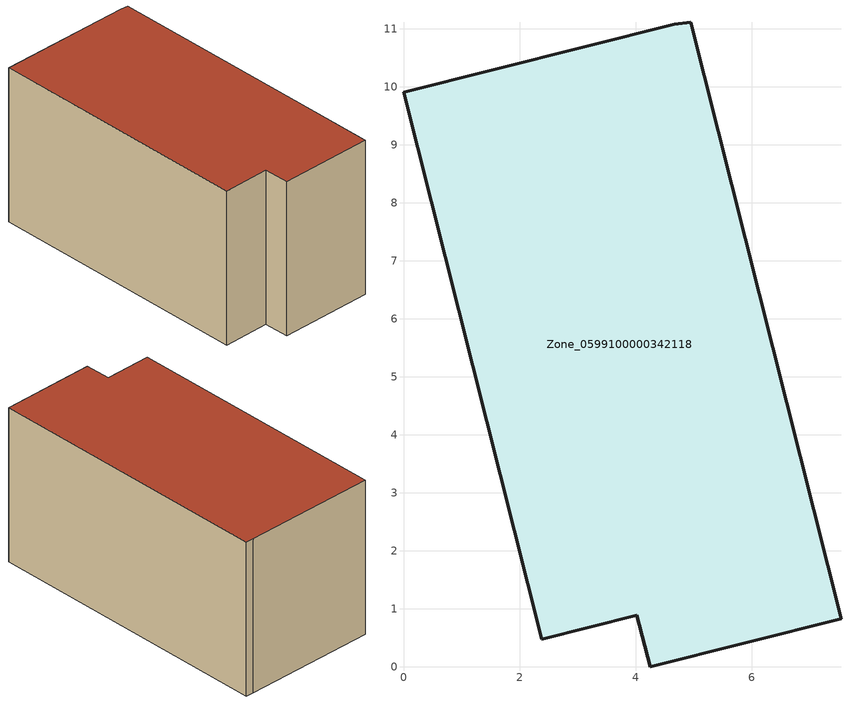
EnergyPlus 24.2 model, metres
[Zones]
Zone_0599100000342118
 floor ground (C_G): 4.67,11.07 4.95,11.11 7.54,0.83 4.25,0 4.02,0.89 2.38,0.48 0,9.9 z0
 wall outside (C_F): 2.38,0.48 4.02,0.89 4.25,0 7.54,0.83 4.95,11.11 4.67,11.07 0,9.9 2.38,0.48 z0:5.7
 roof outside (C_R): 7.54,0.83 4.95,11.11 4.67,11.07 0,9.9 2.38,0.48 4.02,0.89 4.25,0 z5.7
[BUILDING]
Pand.0599100000342118: North Axis=0; Terrain=City; Loads Convergence Tolerance Value=0.04; Temperature Convergence Tolerance Value=0.4; Solar Distribution=FullExterior; Maximum Number of Warmup Days=25; Minimum Number of Warmup Days=1
[Site:Location]
Rotterdam.The.Hague.AP_ZH_NLD Design_Conditions: Latitude=51.96; Longitude=4.45; Time Zone=1; Elevation=-4.5
[SITE:GROUNDTEMPERATURE:BUILDINGSURFACE]
18, 18, 18, 18, 18, 18, 18, 18, 18, 18, 18, 18
[MATERIAL] Thermal Absorptance=0.9; Solar Absorptance=0.7; Visible Absorptance=0.7
Name | Roughness | Thickness | Conductivity | Density | Specific Heat
G.TI.1992-2005 | MediumSmooth | 0.15 | 0.06 | 540 | 1210
F.TI.1992-2005 | Rough | 0.3 | 0.12 | 1920 | 840
R.TI.1992-2005 | MediumRough | 0.2 | 0.08 | 1500 | 1000
[CONSTRUCTION]
C_G: G.TI.1992-2005
C_F: F.TI.1992-2005
C_R: R.TI.1992-2005
[ZONE]
Zone_0599100000342118: Type=1; Multiplier=1; Ceiling Height=Autocalculate; Volume=Autocalculate; Floor Area=autocalculate; Part of Total Floor Area=Yes
[ZONEINFILTRATION:DESIGNFLOWRATE]
Infil_Zone_0599100000342118: Zone or ZoneList or Space or SpaceList=Zone_0599100000342118; Schedule=AlwaysOn; Design Flow Rate Calculation Method=Flow/Area; Flow Rate per Floor Area=0.0015; Constant Term Coefficient=1; Temperature Term Coefficient=0; Velocity Term Coefficient=0; Velocity Squared Term Coefficient=0
[HVACTEMPLATE:ZONE:IDEALLOADSAIRSYSTEM]
Zone_0599100000342118: Maximum Heating Supply Air Temperature=50; Minimum Cooling Supply Air Temperature=13; Maximum Heating Supply Air Humidity Ratio=0.0156; Minimum Cooling Supply Air Humidity Ratio=0.0077; Heating Limit=NoLimit; Cooling Limit=NoLimit; Dehumidification Control Type=ConstantSensibleHeatRatio; Cooling Sensible Heat Ratio=0.7; Dehumidification Setpoint=60; Humidification Control Type=None; Humidification Setpoint=30; Outdoor Air Method=None; Outdoor Air Flow Rate per Person=0.00944; Outdoor Air Flow Rate per Zone Floor Area=0; Outdoor Air Flow Rate per Zone=0; Demand Controlled Ventilation Type=None; Outdoor Air Economizer Type=NoEconomizer; Heat Recovery Type=None; Sensible Heat Recovery Effectiveness=0.7; Latent Heat Recovery Effectiveness=0.65
[ZONECONTROL:THERMOSTAT]
ThermostatControl_Zone_0599100000342118: Zone or ZoneList=Zone_0599100000342118; Control Type Schedule=DualSetpointControlType; Control 1=Thermostat_Zone_0599100000342118; Temperature Difference Between Cutout And Setpoint=0
[THERMOSTATSETPOINT:DUALSETPOINT]
Thermostat_Zone_0599100000342118: Heating Setpoint Temperature Schedule=HeatingSetpoint_Zone_0599100000342118; Cooling Setpoint Temperature Schedule=CoolingSetpoint_Zone_0599100000342118
[SCHEDULE:COMPACT]
HeatingSetpoint_Zone_0599100000342118: Through: 12/31, For: AllDays, Until: 24:00, 21
CoolingSetpoint_Zone_0599100000342118: Through: 12/31, For: AllDays, Until: 24:00, 24
DualSetpointControlType: Through: 12/31, For: AllDays, Until: 24:00, 4
AlwaysOn: Through: 12/31, For: AllDays, Until: 24:00, 1
